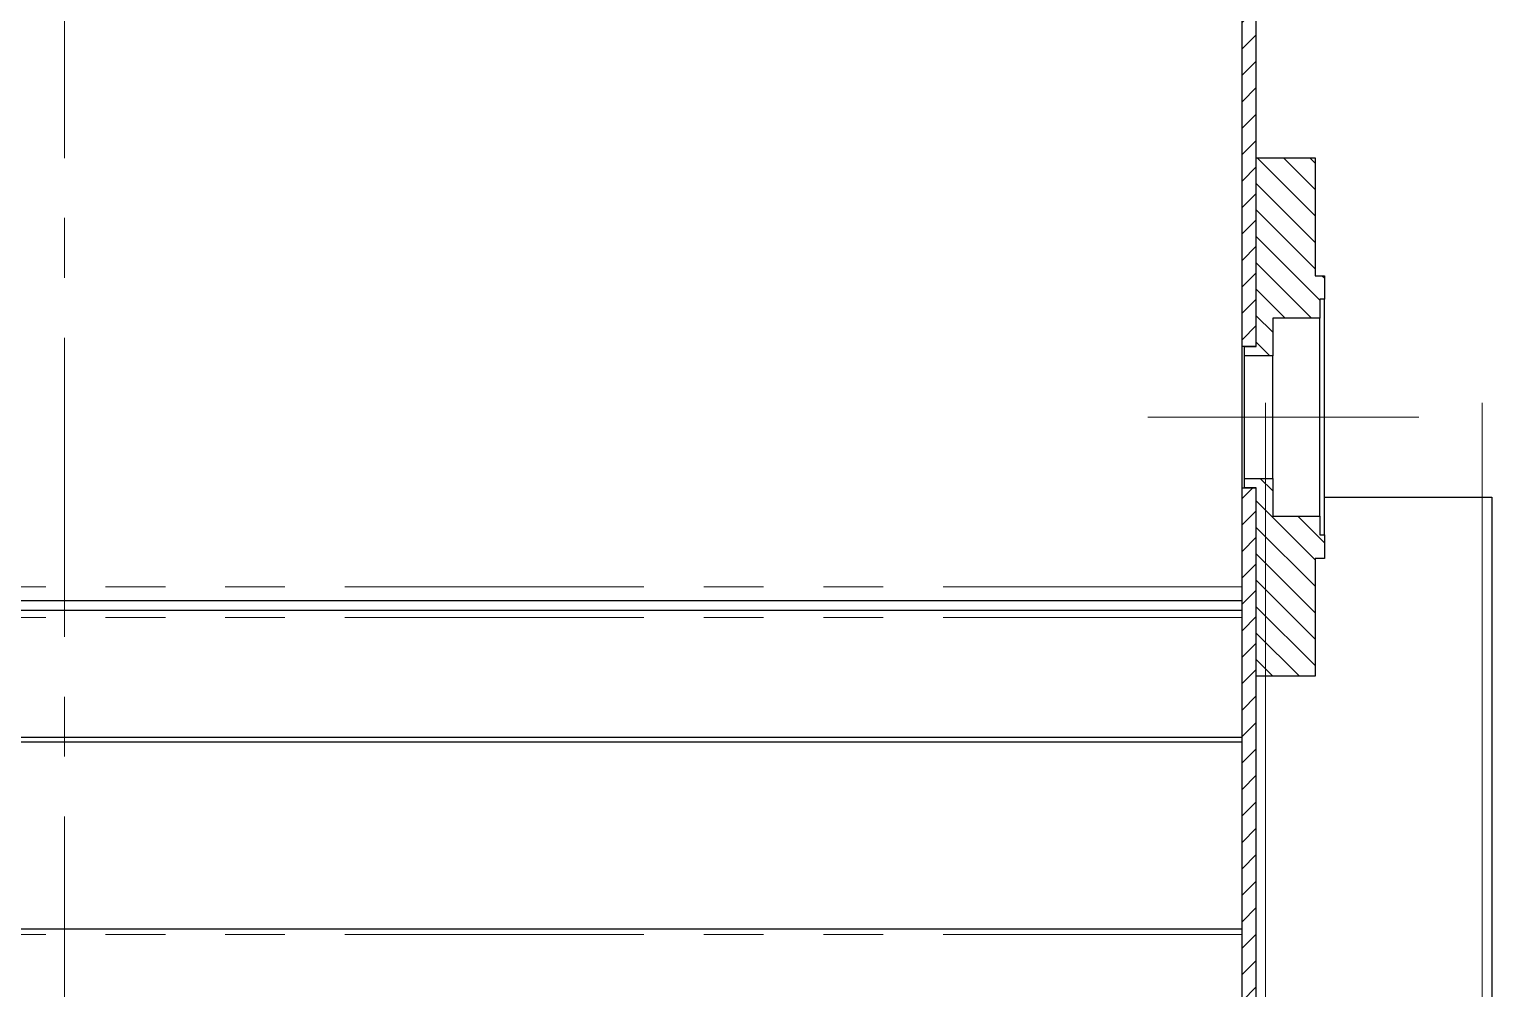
# Model space of a CAD drawing. Header units: millimetres. Extents: x 0 to 594, y 0 to 420.
# Drawn here: x 302.19 to 333.24, y 284.42 to 304.78 of the extents above; entities that cross this region are included whole.
import ezdxf

# ---------------------------------------------------------------- set-up
doc = ezdxf.new("R2010")
doc.units = ezdxf.units.MM
for name, pattern in [('CENTER', [10.16, 6.35, -1.27, 1.27, -1.27]), ('CENTERX2', [20.32, 12.7, -2.54, 2.54, -2.54]), ('PHANTOM', [12.7, 6.35, -1.27, 1.27, -1.27, 1.27, -1.27])]:
    doc.linetypes.add(name, pattern=pattern)

msp = doc.modelspace()

# ---------------------------------------------------------------- hatches: boundary and pattern name
at = {"linetype": 'Continuous', "lineweight": 18}
h = msp.add_hatch(dxfattribs=at)
h.set_pattern_fill('ANSI31', color=256, scale=0.125, style=0)
h.paths.add_polyline_path([(328.2361, 298.0478), (328.2361, 329.8478), (327.9361, 329.8478), (327.9361, 298.0478)], flags=0)
h = msp.add_hatch(dxfattribs=at)
h.set_pattern_fill('ANSI31', color=256, scale=0.125, angle=90, style=0)
h.paths.add_polyline_path([(329.5861, 299.0478), (329.6861, 299.0478), (329.6861, 299.5478), (329.4861, 299.5478), (329.4861, 302.0478), (328.2361, 302.0478), (328.2361, 298.0478), (327.9861, 298.0478), (327.9861, 297.8478), (328.5861, 297.8478), (328.5861, 298.6478), (329.5861, 298.6478)], flags=0)
h = msp.add_hatch(dxfattribs=at)
h.set_pattern_fill('ANSI31', color=256, scale=0.125, style=0)
h.paths.add_polyline_path([(328.2361, 295.0478), (327.9361, 295.0478), (327.9361, 278.5478), (328.2361, 278.5478)], flags=0)
h = msp.add_hatch(dxfattribs=at)
h.set_pattern_fill('ANSI31', color=256, scale=0.125, angle=90, style=0)
h.paths.add_polyline_path([(329.6861, 294.0478), (329.5861, 294.0478), (329.5861, 294.4478), (328.5861, 294.4478), (328.5861, 295.2478), (327.9861, 295.2478), (327.9861, 295.0478), (328.2361, 295.0478), (328.2361, 291.0478), (329.4861, 291.0478), (329.4861, 293.5478), (329.6861, 293.5478)], flags=0)

# ---------------------------------------------------------------- linework, layer by layer
at = {"color": 7, "linetype": 'CENTER', "lineweight": 18}
msp.add_line((302.9361, 369.3532), (302.9361, 154.008), dxfattribs=at)
at = {"color": 7, "linetype": 'Continuous', "lineweight": 25}
for p, q in [((327.9361, 298.0478), (327.9361, 329.8478)), ((328.2361, 298.0478), (328.2361, 329.8478)), ((328.2361, 302.0478), (329.4861, 302.0478)), ((328.2361, 298.0478), (328.2361, 302.0478)), ((329.4861, 302.0478), (329.4861, 299.5478)), ((329.4861, 299.5478), (329.6861, 299.5478)), ((329.6861, 299.5478), (329.6861, 299.0478)), ((329.6861, 299.0478), (329.5861, 299.0478)), ((329.5861, 299.0478), (329.5861, 298.6478)), ((329.6861, 294.0478), (329.6861, 299.0478)), ((329.5861, 298.6478), (328.5861, 298.6478)), ((328.5861, 298.6478), (328.5861, 297.8478)), ((329.5861, 294.4478), (329.5861, 298.6478)), ((327.9361, 295.0478), (327.9361, 298.0478)), ((328.2361, 298.0478), (327.9361, 298.0478)), ((327.9861, 297.8478), (327.9861, 298.0478)), ((327.9861, 298.0478), (328.2361, 298.0478)), ((328.5861, 297.8478), (327.9861, 297.8478)), ((327.9861, 295.2478), (327.9861, 297.8478)), ((328.5861, 295.2478), (328.5861, 297.8478)), ((327.9361, 295.0478), (328.2361, 295.0478)), ((327.9361, 278.5478), (327.9361, 295.0478)), ((327.9861, 295.0478), (327.9861, 295.2478)), ((327.9861, 295.2478), (328.5861, 295.2478)), ((328.2361, 295.0478), (327.9861, 295.0478)), ((328.2361, 291.0478), (328.2361, 295.0478)), ((328.2361, 278.5478), (328.2361, 295.0478)), ((328.5861, 295.2478), (328.5861, 294.4478)), ((329.6861, 294.8478), (333.0361, 294.8478)), ((333.0361, 294.8478), (333.2361, 294.8478)), ((333.2361, 294.8478), (333.2361, 174.8478)), ((328.5861, 294.4478), (329.5861, 294.4478)), ((329.5861, 294.4478), (329.5861, 294.0478)), ((329.5861, 294.0478), (329.6861, 294.0478)), ((329.6861, 294.0478), (329.6861, 293.5478)), ((329.6861, 293.5478), (329.4861, 293.5478)), ((329.4861, 293.5478), (329.4861, 291.0478)), ((327.9361, 292.6478), (277.9361, 292.6478)), ((327.9361, 292.4478), (277.9361, 292.4478)), ((329.4861, 291.0478), (328.2361, 291.0478)), ((327.9361, 289.7497), (277.9361, 289.7497)), ((327.9361, 289.6497), (277.9361, 289.6497)), ((327.9361, 285.6848), (277.9361, 285.6848))]:
    msp.add_line(p, q, dxfattribs=at)
at = {"color": 7, "linetype": 'CENTERX2', "lineweight": 18, "ltscale": 2}
for p, q in [((328.4361, 296.8478), (328.4361, 172.8478)), ((333.0361, 296.8478), (333.0361, 172.8478)), ((328.2361, 296.5478), (325.9361, 296.5478)), ((328.2361, 296.5478), (329.4861, 296.5478)), ((329.4861, 296.5478), (331.6861, 296.5478))]:
    msp.add_line(p, q, dxfattribs=at)
at = {"color": 8, "linetype": 'PHANTOM', "lineweight": 18}
for p, q in [((333.0361, 294.8478), (333.0361, 174.8478)), ((327.9361, 292.9478), (277.9361, 292.9478)), ((327.9361, 292.2978), (277.9361, 292.2978)), ((328.4361, 291.0478), (328.4361, 280.8478)), ((327.9361, 285.5725), (277.9361, 285.5725))]:
    msp.add_line(p, q, dxfattribs=at)

doc.saveas('drawing.dxf')
